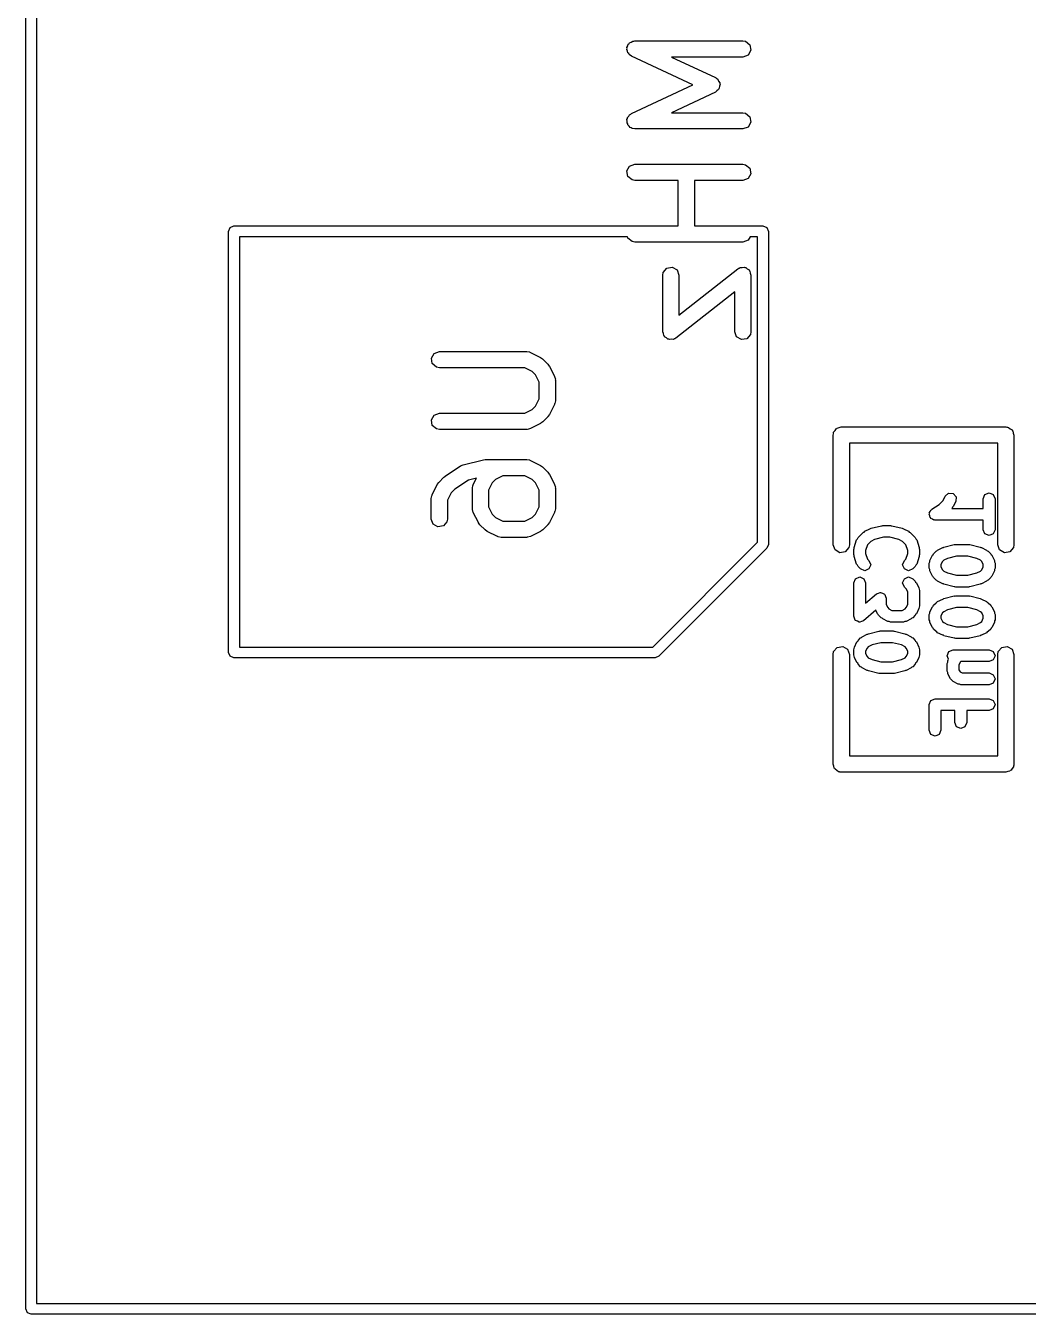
# Model space of a CAD drawing. Extents: x 0.08 to 2.92, y 0.03 to 3.58.
# Drawn here: x 0.1576 to 0.5232, y 1.8428 to 2.3126 of the extents above; entities that cross this region are included whole.
import ezdxf

# ---------------------------------------------------------------- set-up
doc = ezdxf.new("R2010")
doc.units = 0
doc.header["$MEASUREMENT"] = 0
doc.layers.add('BLACK', color=7, linetype='CONTINUOUS')

msp = doc.modelspace()

# ---------------------------------------------------------------- linework, layer by layer
at = {"layer": 'BLACK', "linetype": 'CONTINUOUS'}
for p, q in [((0.157638, 1.84476), (0.157638, 3.57705)), ((0.161575, 3.57508), (0.161575, 1.84673)), ((0.378447, 2.30669), (0.378976, 2.30706)), ((0.378976, 2.30706), (0.379369, 2.30702)), ((0.379369, 2.30702), (0.379739, 2.30716)), ((0.379739, 2.30716), (0.419109, 2.30716)), ((0.419109, 2.30716), (0.420119, 2.30698)), ((0.420119, 2.30698), (0.421667, 2.30568)), ((0.376798, 2.30395), (0.3769, 2.30433)), ((0.37707, 2.30336), (0.376798, 2.30395)), ((0.376831, 2.30472), (0.377154, 2.30527)), ((0.3769, 2.30433), (0.376831, 2.30472)), ((0.377182, 2.30273), (0.37707, 2.30336)), ((0.377154, 2.30527), (0.377321, 2.3059)), ((0.377484, 2.30247), (0.377182, 2.30273)), ((0.377321, 2.3059), (0.377644, 2.30612)), ((0.377651, 2.30212), (0.377484, 2.30247)), ((0.377644, 2.30612), (0.377841, 2.30647)), ((0.377841, 2.30647), (0.378447, 2.30669)), ((0.422017, 2.30369), (0.421007, 2.30194)), ((0.421667, 2.30568), (0.422017, 2.30369)), ((0.378491, 2.30153), (0.377651, 2.30212)), ((0.400878, 2.29108), (0.378491, 2.30153)), ((0.419109, 2.30125), (0.393049, 2.30125)), ((0.393049, 2.30125), (0.40911, 2.29376)), ((0.421007, 2.30194), (0.419109, 2.30125)), ((0.40911, 2.29376), (0.409427, 2.29353)), ((0.409427, 2.29353), (0.409554, 2.2935)), ((0.409554, 2.2935), (0.409629, 2.29339)), ((0.409629, 2.29339), (0.409949, 2.29317)), ((0.409949, 2.29317), (0.410273, 2.29247)), ((0.378491, 2.28063), (0.400878, 2.29108)), ((0.40911, 2.2884), (0.393049, 2.28091)), ((0.409651, 2.28895), (0.40911, 2.2884)), ((0.410279, 2.28939), (0.409651, 2.28895)), ((0.410273, 2.29247), (0.410713, 2.29185)), ((0.410348, 2.28964), (0.410279, 2.28939)), ((0.410537, 2.28983), (0.410348, 2.28964)), ((0.410604, 2.2906), (0.410537, 2.28983)), ((0.410802, 2.29134), (0.410604, 2.2906)), ((0.410713, 2.29185), (0.41069, 2.29158)), ((0.41069, 2.29158), (0.410802, 2.29134)), ((0.376831, 2.27847), (0.377029, 2.27881)), ((0.377029, 2.27881), (0.377063, 2.2792)), ((0.377063, 2.2792), (0.377519, 2.27966)), ((0.377519, 2.27966), (0.377841, 2.28022)), ((0.377841, 2.28022), (0.378212, 2.28035)), ((0.378212, 2.28035), (0.378491, 2.28063)), ((0.393049, 2.28091), (0.419109, 2.28091)), ((0.419109, 2.28091), (0.420119, 2.28073)), ((0.420119, 2.28073), (0.421667, 2.27943)), ((0.421667, 2.27943), (0.422017, 2.27744)), ((0.376943, 2.27783), (0.376831, 2.27847)), ((0.376887, 2.27719), (0.376943, 2.27783)), ((0.377114, 2.27687), (0.376887, 2.27719)), ((0.377182, 2.27648), (0.377114, 2.27687)), ((0.377676, 2.27607), (0.377182, 2.27648)), ((0.378046, 2.27554), (0.377676, 2.27607)), ((0.378427, 2.27544), (0.378046, 2.27554)), ((0.378729, 2.27518), (0.378427, 2.27544)), ((0.379739, 2.275), (0.378729, 2.27518)), ((0.419109, 2.275), (0.379739, 2.275)), ((0.421007, 2.27569), (0.419109, 2.275)), ((0.422017, 2.27744), (0.421007, 2.27569)), ((0.376831, 2.25972), (0.377841, 2.26147)), ((0.377841, 2.26147), (0.379739, 2.26216)), ((0.379739, 2.26216), (0.419109, 2.26216)), ((0.419109, 2.26216), (0.420119, 2.26198)), ((0.420119, 2.26198), (0.421667, 2.26069)), ((0.421667, 2.26069), (0.422017, 2.2587)), ((0.377182, 2.25773), (0.376831, 2.25972)), ((0.378729, 2.25643), (0.377182, 2.25773)), ((0.379739, 2.25626), (0.378729, 2.25643)), ((0.395534, 2.25626), (0.379739, 2.25626)), ((0.395534, 2.23966), (0.395534, 2.25626)), ((0.419109, 2.25626), (0.40144, 2.25626)), ((0.40144, 2.25626), (0.40144, 2.23966)), ((0.421007, 2.25695), (0.419109, 2.25626)), ((0.422017, 2.2587), (0.421007, 2.25695)), ((0.231575, 2.23768), (0.232151, 2.23907)), ((0.231575, 2.08413), (0.231575, 2.23768)), ((0.232151, 2.23907), (0.233543, 2.23965)), ((0.233543, 2.23965), (0.379687, 2.23965)), ((0.379687, 2.23965), (0.379739, 2.23966)), ((0.379739, 2.23966), (0.395534, 2.23966)), ((0.40144, 2.23966), (0.419109, 2.23966)), ((0.419109, 2.23966), (0.419217, 2.23965)), ((0.419217, 2.23965), (0.426457, 2.23965)), ((0.426457, 2.23965), (0.427849, 2.23907)), ((0.427849, 2.23907), (0.428425, 2.23768)), ((0.428425, 2.23768), (0.428425, 2.1235)), ((0.377099, 2.23571), (0.235512, 2.23571)), ((0.235512, 2.23571), (0.235512, 2.0861)), ((0.377182, 2.23524), (0.377099, 2.23571)), ((0.378729, 2.23394), (0.377182, 2.23524)), ((0.379739, 2.23376), (0.378729, 2.23394)), ((0.419109, 2.23376), (0.379739, 2.23376)), ((0.421007, 2.23445), (0.419109, 2.23376)), ((0.421734, 2.23571), (0.421007, 2.23445)), ((0.424488, 2.23571), (0.421734, 2.23571)), ((0.424488, 2.12432), (0.424488, 2.23571)), ((0.38991, 2.22171), (0.390088, 2.22272)), ((0.390088, 2.22272), (0.391386, 2.22427)), ((0.391386, 2.22427), (0.393376, 2.22462)), ((0.393376, 2.22462), (0.395125, 2.22361)), ((0.395125, 2.22361), (0.395816, 2.22171)), ((0.395816, 2.20717), (0.417285, 2.22404)), ((0.417285, 2.22404), (0.417558, 2.22418)), ((0.417558, 2.22418), (0.417633, 2.22427)), ((0.417633, 2.22427), (0.41777, 2.2243)), ((0.41777, 2.2243), (0.418189, 2.22452)), ((0.418189, 2.22452), (0.418911, 2.2245)), ((0.418911, 2.2245), (0.419622, 2.22462)), ((0.419622, 2.22462), (0.419894, 2.22446)), ((0.419894, 2.22446), (0.420208, 2.22445)), ((0.420208, 2.22445), (0.420746, 2.22397)), ((0.420746, 2.22397), (0.421371, 2.22361)), ((0.421371, 2.22361), (0.421479, 2.22332)), ((0.421479, 2.22332), (0.421713, 2.22311)), ((0.421713, 2.22311), (0.421815, 2.22239)), ((0.421815, 2.22239), (0.422062, 2.22171)), ((0.38991, 2.20109), (0.38991, 2.22171)), ((0.395816, 2.22171), (0.395816, 2.20717)), ((0.422062, 2.22171), (0.422062, 2.20109)), ((0.416157, 2.21564), (0.394687, 2.19877)), ((0.416157, 2.20109), (0.416157, 2.21564)), ((0.390157, 2.20041), (0.38991, 2.20109)), ((0.390259, 2.1997), (0.390157, 2.20041)), ((0.390493, 2.19949), (0.390259, 2.1997)), ((0.390601, 2.19919), (0.390493, 2.19949)), ((0.391226, 2.19883), (0.390601, 2.19919)), ((0.416848, 2.19919), (0.416157, 2.20109)), ((0.418597, 2.19818), (0.416848, 2.19919)), ((0.421884, 2.20008), (0.420586, 2.19853)), ((0.422062, 2.20109), (0.421884, 2.20008)), ((0.391764, 2.19835), (0.391226, 2.19883)), ((0.392078, 2.19834), (0.391764, 2.19835)), ((0.39235, 2.19818), (0.392078, 2.19834)), ((0.393061, 2.19831), (0.39235, 2.19818)), ((0.393783, 2.19829), (0.393061, 2.19831)), ((0.394202, 2.19851), (0.393783, 2.19829)), ((0.394339, 2.19853), (0.394202, 2.19851)), ((0.394414, 2.19862), (0.394339, 2.19853)), ((0.394687, 2.19877), (0.394414, 2.19862)), ((0.420586, 2.19853), (0.418597, 2.19818)), ((0.305532, 2.19141), (0.306542, 2.19316)), ((0.305883, 2.18943), (0.305532, 2.19141)), ((0.306542, 2.19316), (0.30844, 2.19385)), ((0.30844, 2.19385), (0.340311, 2.19385)), ((0.340311, 2.19385), (0.341321, 2.19368)), ((0.341321, 2.19368), (0.341456, 2.19356)), ((0.341456, 2.19356), (0.341632, 2.19354)), ((0.341632, 2.19354), (0.345381, 2.19167)), ((0.345381, 2.19167), (0.34609, 2.19114)), ((0.34609, 2.19114), (0.346149, 2.19111)), ((0.346149, 2.19111), (0.348023, 2.18924)), ((0.30743, 2.18813), (0.305883, 2.18943)), ((0.30844, 2.18795), (0.30743, 2.18813)), ((0.339614, 2.18795), (0.30844, 2.18795)), ((0.342312, 2.1866), (0.339614, 2.18795)), ((0.343509, 2.1854), (0.342312, 2.1866)), ((0.344857, 2.18271), (0.343509, 2.1854)), ((0.348023, 2.18924), (0.34853, 2.18852)), ((0.34853, 2.18852), (0.348576, 2.18847)), ((0.348576, 2.18847), (0.350451, 2.18472)), ((0.344857, 2.1766), (0.344857, 2.18271)), ((0.350451, 2.18472), (0.350744, 2.18374)), ((0.350744, 2.18374), (0.350703, 2.18357)), ((0.350703, 2.18357), (0.350763, 2.1834)), ((0.350763, 2.1834), (0.350763, 2.1759)), ((0.343509, 2.1739), (0.344857, 2.1766)), ((0.350763, 2.1759), (0.350585, 2.17489)), ((0.305532, 2.16892), (0.306542, 2.17067)), ((0.306542, 2.17067), (0.30844, 2.17136)), ((0.30844, 2.17136), (0.339614, 2.17136)), ((0.339614, 2.17136), (0.342312, 2.17271)), ((0.342312, 2.17271), (0.343509, 2.1739)), ((0.348576, 2.17083), (0.348051, 2.17012)), ((0.350451, 2.17458), (0.348576, 2.17083)), ((0.350471, 2.17476), (0.350451, 2.17458)), ((0.350585, 2.17489), (0.350471, 2.17476)), ((0.305883, 2.16693), (0.305532, 2.16892)), ((0.30743, 2.16563), (0.305883, 2.16693)), ((0.345381, 2.16764), (0.341632, 2.16576)), ((0.345426, 2.16769), (0.345381, 2.16764)), ((0.346149, 2.16819), (0.345426, 2.16769)), ((0.348023, 2.17007), (0.346149, 2.16819)), ((0.348051, 2.17012), (0.348023, 2.17007)), ((0.453524, 2.16596), (0.454279, 2.1661)), ((0.454279, 2.1661), (0.455, 2.16636)), ((0.455, 2.16636), (0.515, 2.16636)), ((0.515, 2.16636), (0.515384, 2.16629)), ((0.515384, 2.16629), (0.515513, 2.16631)), ((0.515513, 2.16631), (0.515626, 2.16625)), ((0.515626, 2.16625), (0.51601, 2.16618)), ((0.51601, 2.16618), (0.516598, 2.16569)), ((0.30844, 2.16545), (0.30743, 2.16563)), ((0.340311, 2.16545), (0.30844, 2.16545)), ((0.340477, 2.16551), (0.340311, 2.16545)), ((0.340649, 2.16547), (0.340477, 2.16551)), ((0.341632, 2.16576), (0.340649, 2.16547)), ((0.452047, 2.16341), (0.452115, 2.16379)), ((0.452047, 2.12341), (0.452047, 2.16341)), ((0.452092, 2.16392), (0.452158, 2.16403)), ((0.452115, 2.16379), (0.452092, 2.16392)), ((0.452158, 2.16403), (0.452225, 2.16442)), ((0.452225, 2.16442), (0.452718, 2.165)), ((0.452718, 2.165), (0.453102, 2.16567)), ((0.453102, 2.16567), (0.453352, 2.16576)), ((0.453352, 2.16576), (0.453524, 2.16596)), ((0.516598, 2.16569), (0.517262, 2.1653)), ((0.517262, 2.1653), (0.517353, 2.16505)), ((0.517353, 2.16505), (0.517557, 2.16488)), ((0.517557, 2.16488), (0.51769, 2.16413)), ((0.51769, 2.16413), (0.517953, 2.16341)), ((0.517953, 2.16341), (0.517953, 2.12341)), ((0.512047, 2.16045), (0.457953, 2.16045)), ((0.457953, 2.16045), (0.457953, 2.12341)), ((0.512047, 2.12341), (0.512047, 2.16045)), ((0.310552, 2.14836), (0.316176, 2.15211)), ((0.316176, 2.15211), (0.317084, 2.15251)), ((0.317084, 2.15251), (0.317098, 2.15252)), ((0.317098, 2.15252), (0.324597, 2.1544)), ((0.324597, 2.1544), (0.325185, 2.15444)), ((0.325185, 2.15444), (0.325313, 2.15448)), ((0.325313, 2.15448), (0.340311, 2.15448)), ((0.340311, 2.15448), (0.341321, 2.15431)), ((0.341321, 2.15431), (0.341456, 2.15419)), ((0.341456, 2.15419), (0.341632, 2.15417)), ((0.341632, 2.15417), (0.345381, 2.1523)), ((0.345381, 2.1523), (0.34609, 2.15177)), ((0.308227, 2.14612), (0.310102, 2.148)), ((0.310102, 2.148), (0.31047, 2.14825)), ((0.31047, 2.14825), (0.310552, 2.14836)), ((0.321944, 2.14765), (0.319026, 2.14692)), ((0.320797, 2.14535), (0.321944, 2.14765)), ((0.328937, 2.14723), (0.32774, 2.14603)), ((0.331634, 2.14858), (0.328937, 2.14723)), ((0.339614, 2.14858), (0.331634, 2.14858)), ((0.342312, 2.14723), (0.339614, 2.14858)), ((0.343509, 2.14603), (0.342312, 2.14723)), ((0.34609, 2.15177), (0.346149, 2.15174)), ((0.346149, 2.15174), (0.348023, 2.14987)), ((0.348023, 2.14987), (0.34853, 2.14915)), ((0.34853, 2.14915), (0.348576, 2.1491)), ((0.348576, 2.1491), (0.350451, 2.14535)), ((0.305799, 2.1416), (0.307674, 2.14535)), ((0.307674, 2.14535), (0.3082, 2.14606)), ((0.3082, 2.14606), (0.308227, 2.14612)), ((0.314071, 2.14361), (0.312742, 2.14228)), ((0.319026, 2.14692), (0.314071, 2.14361)), ((0.320486, 2.14403), (0.320664, 2.14504)), ((0.320486, 2.13653), (0.320486, 2.14403)), ((0.320664, 2.14504), (0.320777, 2.14518)), ((0.320777, 2.14518), (0.320797, 2.14535)), ((0.32774, 2.14603), (0.326391, 2.14334)), ((0.326391, 2.14334), (0.326391, 2.13723)), ((0.344857, 2.14334), (0.343509, 2.14603)), ((0.344857, 2.13723), (0.344857, 2.14334)), ((0.350451, 2.14535), (0.350744, 2.14437)), ((0.350744, 2.14437), (0.350703, 2.1442)), ((0.350703, 2.1442), (0.350763, 2.14403)), ((0.350763, 2.14403), (0.350763, 2.13653)), ((0.305487, 2.14028), (0.305665, 2.14129)), ((0.305487, 2.13278), (0.305487, 2.14028)), ((0.305665, 2.14129), (0.305779, 2.14143)), ((0.305779, 2.14143), (0.305799, 2.1416)), ((0.312742, 2.14228), (0.311393, 2.13959)), ((0.311393, 2.13959), (0.311393, 2.13278)), ((0.488019, 2.13631), (0.490657, 2.13807)), ((0.490657, 2.13807), (0.492135, 2.13955)), ((0.492135, 2.13955), (0.492917, 2.14111)), ((0.492917, 2.14111), (0.494161, 2.14219)), ((0.494161, 2.14219), (0.495802, 2.14207)), ((0.495802, 2.14207), (0.49688, 2.14083)), ((0.496764, 2.13919), (0.495825, 2.13731)), ((0.49688, 2.14083), (0.496764, 2.13919)), ((0.506762, 2.14015), (0.507392, 2.14167)), ((0.506762, 2.13667), (0.506762, 2.14015)), ((0.507392, 2.14167), (0.508912, 2.1423)), ((0.508912, 2.1423), (0.510432, 2.14167)), ((0.510432, 2.14167), (0.511062, 2.14015)), ((0.511062, 2.14015), (0.511062, 2.12889)), ((0.320546, 2.13637), (0.320486, 2.13653)), ((0.320505, 2.1362), (0.320546, 2.13637)), ((0.320797, 2.13521), (0.320505, 2.1362)), ((0.322672, 2.13146), (0.320797, 2.13521)), ((0.326391, 2.13723), (0.32774, 2.13453)), ((0.32774, 2.13453), (0.328937, 2.13334)), ((0.328937, 2.13334), (0.331634, 2.13199)), ((0.339614, 2.13199), (0.342312, 2.13334)), ((0.342312, 2.13334), (0.343509, 2.13453)), ((0.343509, 2.13453), (0.344857, 2.13723)), ((0.350451, 2.13521), (0.348576, 2.13146)), ((0.350471, 2.13539), (0.350451, 2.13521)), ((0.350585, 2.13552), (0.350471, 2.13539)), ((0.350763, 2.13653), (0.350585, 2.13552)), ((0.487062, 2.13452), (0.487147, 2.13473)), ((0.487301, 2.13394), (0.487062, 2.13452)), ((0.487104, 2.13494), (0.487452, 2.13546)), ((0.487147, 2.13473), (0.487104, 2.13494)), ((0.487423, 2.13333), (0.487301, 2.13394)), ((0.487607, 2.13321), (0.487423, 2.13333)), ((0.487452, 2.13546), (0.487692, 2.13604)), ((0.487692, 2.133), (0.487607, 2.13321)), ((0.487692, 2.13604), (0.487896, 2.13613)), ((0.487896, 2.13613), (0.488019, 2.13631)), ((0.495423, 2.13675), (0.495341, 2.13667)), ((0.495341, 2.13667), (0.506762, 2.13667)), ((0.495558, 2.13708), (0.495423, 2.13675)), ((0.495825, 2.13731), (0.495558, 2.13708)), ((0.306178, 2.13089), (0.305487, 2.13278)), ((0.307927, 2.12988), (0.306178, 2.13089)), ((0.309917, 2.13023), (0.307927, 2.12988)), ((0.311215, 2.13177), (0.309917, 2.13023)), ((0.311393, 2.13278), (0.311215, 2.13177)), ((0.322719, 2.13142), (0.322672, 2.13146)), ((0.323225, 2.1307), (0.322719, 2.13142)), ((0.3251, 2.12882), (0.323225, 2.1307)), ((0.325158, 2.12879), (0.3251, 2.12882)), ((0.325867, 2.12827), (0.325158, 2.12879)), ((0.331634, 2.13199), (0.339614, 2.13199)), ((0.346149, 2.12882), (0.345426, 2.12832)), ((0.348023, 2.1307), (0.346149, 2.12882)), ((0.348051, 2.13075), (0.348023, 2.1307)), ((0.348576, 2.13146), (0.348051, 2.13075)), ((0.463565, 2.12831), (0.465441, 2.12925)), ((0.465441, 2.12925), (0.465685, 2.12927)), ((0.465685, 2.12927), (0.465881, 2.12941)), ((0.465881, 2.12941), (0.469633, 2.13035)), ((0.469633, 2.13035), (0.469903, 2.13031)), ((0.469903, 2.13031), (0.470155, 2.13042)), ((0.470155, 2.13042), (0.472969, 2.13042)), ((0.472969, 2.13042), (0.473221, 2.13031)), ((0.473221, 2.13031), (0.47349, 2.13035)), ((0.47349, 2.13035), (0.477243, 2.12941)), ((0.477243, 2.12941), (0.477439, 2.12927)), ((0.477439, 2.12927), (0.477683, 2.12925)), ((0.477683, 2.12925), (0.479559, 2.12831)), ((0.48827, 2.13276), (0.487692, 2.133)), ((0.48879, 2.13241), (0.48827, 2.13276)), ((0.489007, 2.13246), (0.48879, 2.13241)), ((0.489212, 2.13237), (0.489007, 2.13246)), ((0.506762, 2.13237), (0.489212, 2.13237)), ((0.506762, 2.12889), (0.506762, 2.13237)), ((0.507392, 2.12737), (0.506762, 2.12889)), ((0.511062, 2.12889), (0.510432, 2.12737)), ((0.329617, 2.12639), (0.325867, 2.12827)), ((0.329792, 2.12637), (0.329617, 2.12639)), ((0.329927, 2.12626), (0.329792, 2.12637)), ((0.330937, 2.12608), (0.329927, 2.12626)), ((0.340311, 2.12608), (0.330937, 2.12608)), ((0.340477, 2.12614), (0.340311, 2.12608)), ((0.340649, 2.1261), (0.340477, 2.12614)), ((0.341632, 2.12639), (0.340649, 2.1261)), ((0.345381, 2.12827), (0.341632, 2.12639)), ((0.345426, 2.12832), (0.345381, 2.12827)), ((0.386271, 2.0861), (0.424488, 2.12432)), ((0.459672, 2.12238), (0.46061, 2.12519)), ((0.46061, 2.12519), (0.460938, 2.12557)), ((0.460938, 2.12557), (0.46113, 2.12603)), ((0.46113, 2.12603), (0.463006, 2.12791)), ((0.463006, 2.12791), (0.463333, 2.12804)), ((0.463333, 2.12804), (0.463565, 2.12831)), ((0.4658, 2.12462), (0.464529, 2.12335)), ((0.467153, 2.1253), (0.4658, 2.12462)), ((0.470419, 2.12612), (0.467153, 2.1253)), ((0.472704, 2.12612), (0.470419, 2.12612)), ((0.475971, 2.1253), (0.472704, 2.12612)), ((0.477324, 2.12462), (0.475971, 2.1253)), ((0.478595, 2.12335), (0.477324, 2.12462)), ((0.479559, 2.12831), (0.479791, 2.12804)), ((0.479791, 2.12804), (0.480118, 2.12791)), ((0.480118, 2.12791), (0.481994, 2.12603)), ((0.481994, 2.12603), (0.482186, 2.12557)), ((0.482186, 2.12557), (0.482513, 2.12519)), ((0.482513, 2.12519), (0.483452, 2.12238)), ((0.508912, 2.12674), (0.507392, 2.12737)), ((0.510432, 2.12737), (0.508912, 2.12674)), ((0.427849, 2.12211), (0.388479, 2.08274)), ((0.428425, 2.1235), (0.427849, 2.12211)), ((0.452738, 2.12151), (0.452047, 2.12341)), ((0.454487, 2.1205), (0.452738, 2.12151)), ((0.456476, 2.12085), (0.454487, 2.1205)), ((0.457775, 2.1224), (0.456476, 2.12085)), ((0.457953, 2.12341), (0.457775, 2.1224)), ((0.459562, 2.1217), (0.459697, 2.12203)), ((0.459562, 2.11982), (0.459562, 2.1217)), ((0.459697, 2.1195), (0.459562, 2.11982)), ((0.459697, 2.12203), (0.459672, 2.12238)), ((0.459672, 2.11914), (0.459697, 2.1195)), ((0.46061, 2.11633), (0.459672, 2.11914)), ((0.464529, 2.12335), (0.463862, 2.12135)), ((0.463862, 2.12135), (0.463862, 2.12017)), ((0.463862, 2.12017), (0.464529, 2.11817)), ((0.479262, 2.12135), (0.478595, 2.12335)), ((0.478595, 2.11817), (0.479262, 2.12017)), ((0.479262, 2.12017), (0.479262, 2.12135)), ((0.483452, 2.11914), (0.482513, 2.11633)), ((0.483452, 2.12238), (0.483426, 2.12203)), ((0.483426, 2.12203), (0.483562, 2.1217)), ((0.483562, 2.11982), (0.483426, 2.1195)), ((0.483426, 2.1195), (0.483452, 2.11914)), ((0.483562, 2.1217), (0.483562, 2.11982)), ((0.487289, 2.11766), (0.488227, 2.11954)), ((0.488227, 2.11954), (0.488494, 2.11977)), ((0.488494, 2.11977), (0.48863, 2.12009)), ((0.48863, 2.12009), (0.489568, 2.12103)), ((0.489568, 2.12103), (0.489895, 2.12117)), ((0.489895, 2.12117), (0.490127, 2.12144)), ((0.490127, 2.12144), (0.492003, 2.12237)), ((0.492003, 2.12237), (0.492246, 2.12239)), ((0.492246, 2.12239), (0.492443, 2.12254)), ((0.492443, 2.12254), (0.496195, 2.12347)), ((0.496981, 2.11924), (0.493715, 2.11842)), ((0.496195, 2.12347), (0.496465, 2.12343)), ((0.496465, 2.12343), (0.496717, 2.12354)), ((0.496717, 2.12354), (0.501407, 2.12354)), ((0.501142, 2.11924), (0.496981, 2.11924)), ((0.504409, 2.11842), (0.501142, 2.11924)), ((0.501407, 2.12354), (0.501659, 2.12343)), ((0.501659, 2.12343), (0.501929, 2.12347)), ((0.501929, 2.12347), (0.505681, 2.12254)), ((0.505681, 2.12254), (0.505877, 2.12239)), ((0.505877, 2.12239), (0.506121, 2.12237)), ((0.506121, 2.12237), (0.507997, 2.12144)), ((0.507997, 2.12144), (0.508229, 2.12117)), ((0.508229, 2.12117), (0.508556, 2.12103)), ((0.508556, 2.12103), (0.509494, 2.12009)), ((0.509494, 2.12009), (0.509629, 2.11977)), ((0.509629, 2.11977), (0.509897, 2.11954)), ((0.509897, 2.11954), (0.510835, 2.11766)), ((0.512738, 2.12151), (0.512047, 2.12341)), ((0.514487, 2.1205), (0.512738, 2.12151)), ((0.516476, 2.12085), (0.514487, 2.1205)), ((0.517775, 2.1224), (0.516476, 2.12085)), ((0.517953, 2.12341), (0.517775, 2.1224)), ((0.460938, 2.11595), (0.46061, 2.11633)), ((0.46113, 2.11549), (0.460938, 2.11595)), ((0.462068, 2.11455), (0.46113, 2.11549)), ((0.463588, 2.11392), (0.462068, 2.11455)), ((0.465108, 2.11455), (0.463588, 2.11392)), ((0.464529, 2.11817), (0.465108, 2.11759)), ((0.465108, 2.11759), (0.465738, 2.11607)), ((0.465738, 2.11607), (0.465108, 2.11455)), ((0.477386, 2.11607), (0.478015, 2.11759)), ((0.478015, 2.11455), (0.477386, 2.11607)), ((0.478015, 2.11759), (0.478595, 2.11817)), ((0.479536, 2.11392), (0.478015, 2.11455)), ((0.481056, 2.11455), (0.479536, 2.11392)), ((0.481994, 2.11549), (0.481056, 2.11455)), ((0.482186, 2.11595), (0.481994, 2.11549)), ((0.482513, 2.11633), (0.482186, 2.11595)), ((0.487062, 2.1167), (0.487253, 2.11716)), ((0.487062, 2.11482), (0.487062, 2.1167)), ((0.487253, 2.11436), (0.487062, 2.11482)), ((0.487253, 2.11716), (0.487289, 2.11766)), ((0.487289, 2.11386), (0.487253, 2.11436)), ((0.491917, 2.1173), (0.491362, 2.11619)), ((0.491362, 2.11619), (0.491362, 2.11533)), ((0.491362, 2.11533), (0.491917, 2.11422)), ((0.492362, 2.11775), (0.491917, 2.1173)), ((0.493715, 2.11842), (0.492362, 2.11775)), ((0.505762, 2.11775), (0.504409, 2.11842)), ((0.506207, 2.1173), (0.505762, 2.11775)), ((0.506762, 2.11619), (0.506207, 2.1173)), ((0.506207, 2.11422), (0.506762, 2.11533)), ((0.506762, 2.11533), (0.506762, 2.11619)), ((0.510835, 2.11766), (0.51087, 2.11716)), ((0.51087, 2.11436), (0.510835, 2.11386)), ((0.51087, 2.11716), (0.511062, 2.1167)), ((0.511062, 2.11482), (0.51087, 2.11436)), ((0.511062, 2.1167), (0.511062, 2.11482)), ((0.459562, 2.1095), (0.460192, 2.11102)), ((0.460192, 2.11102), (0.461712, 2.11165)), ((0.461712, 2.11165), (0.463232, 2.11102)), ((0.463232, 2.11102), (0.463862, 2.1095)), ((0.477386, 2.1095), (0.478015, 2.11102)), ((0.478015, 2.11102), (0.479536, 2.11165)), ((0.479536, 2.11165), (0.481056, 2.11102)), ((0.481056, 2.11102), (0.481994, 2.11009)), ((0.481994, 2.11009), (0.482129, 2.10976)), ((0.482129, 2.10976), (0.482397, 2.10953)), ((0.488227, 2.11198), (0.487289, 2.11386)), ((0.488494, 2.11175), (0.488227, 2.11198)), ((0.48863, 2.11143), (0.488494, 2.11175)), ((0.489568, 2.11049), (0.48863, 2.11143)), ((0.489895, 2.11035), (0.489568, 2.11049)), ((0.490127, 2.11008), (0.489895, 2.11035)), ((0.492003, 2.10915), (0.490127, 2.11008)), ((0.491917, 2.11422), (0.492362, 2.11377)), ((0.492362, 2.11377), (0.493715, 2.1131)), ((0.493715, 2.1131), (0.496981, 2.11228)), ((0.496981, 2.11228), (0.501142, 2.11228)), ((0.501142, 2.11228), (0.504409, 2.1131)), ((0.504409, 2.1131), (0.505762, 2.11377)), ((0.505762, 2.11377), (0.506207, 2.11422)), ((0.507997, 2.11008), (0.506121, 2.10915)), ((0.508229, 2.11035), (0.507997, 2.11008)), ((0.508556, 2.11049), (0.508229, 2.11035)), ((0.509494, 2.11143), (0.508556, 2.11049)), ((0.509629, 2.11175), (0.509494, 2.11143)), ((0.509897, 2.11198), (0.509629, 2.11175)), ((0.510835, 2.11386), (0.509897, 2.11198)), ((0.459562, 2.09731), (0.459562, 2.1095)), ((0.463862, 2.1095), (0.463862, 2.10205)), ((0.463862, 2.10205), (0.467801, 2.10549)), ((0.467801, 2.10549), (0.468518, 2.10574)), ((0.468518, 2.10574), (0.469217, 2.10602)), ((0.469217, 2.10602), (0.469287, 2.106)), ((0.469287, 2.106), (0.46936, 2.10602)), ((0.46936, 2.10602), (0.470038, 2.10568)), ((0.470038, 2.10568), (0.470737, 2.10539)), ((0.470737, 2.10539), (0.470766, 2.10532)), ((0.470766, 2.10532), (0.470835, 2.10529)), ((0.470835, 2.10529), (0.471077, 2.10457)), ((0.478015, 2.10798), (0.477386, 2.1095)), ((0.478707, 2.10729), (0.478015, 2.10798)), ((0.479262, 2.10618), (0.478707, 2.10729)), ((0.479262, 2.10157), (0.479262, 2.10618)), ((0.482397, 2.10953), (0.483335, 2.10765)), ((0.483335, 2.10765), (0.48337, 2.10715)), ((0.48337, 2.10715), (0.483562, 2.10669)), ((0.483562, 2.10669), (0.483562, 2.10106)), ((0.492246, 2.10913), (0.492003, 2.10915)), ((0.492443, 2.10898), (0.492246, 2.10913)), ((0.496195, 2.10805), (0.492443, 2.10898)), ((0.496465, 2.10809), (0.496195, 2.10805)), ((0.496717, 2.10798), (0.496465, 2.10809)), ((0.501407, 2.10798), (0.496717, 2.10798)), ((0.501659, 2.10809), (0.501407, 2.10798)), ((0.501929, 2.10805), (0.501659, 2.10809)), ((0.505681, 2.10898), (0.501929, 2.10805)), ((0.505877, 2.10913), (0.505681, 2.10898)), ((0.506121, 2.10915), (0.505877, 2.10913)), ((0.471077, 2.10457), (0.471367, 2.10387)), ((0.471367, 2.10387), (0.471367, 2.10157)), ((0.471367, 2.10157), (0.471922, 2.10046)), ((0.471922, 2.10046), (0.472366, 2.10001)), ((0.478262, 2.10001), (0.478707, 2.10046)), ((0.478707, 2.10046), (0.479262, 2.10157)), ((0.48337, 2.1006), (0.483335, 2.1001)), ((0.483562, 2.10106), (0.48337, 2.1006)), ((0.487289, 2.0989), (0.488227, 2.10077)), ((0.488227, 2.10077), (0.488494, 2.10101)), ((0.488494, 2.10101), (0.48863, 2.10133)), ((0.48863, 2.10133), (0.489568, 2.10227)), ((0.489568, 2.10227), (0.489895, 2.10241)), ((0.489895, 2.10241), (0.490127, 2.10267)), ((0.490127, 2.10267), (0.492003, 2.10361)), ((0.492003, 2.10361), (0.492246, 2.10363)), ((0.492246, 2.10363), (0.492443, 2.10377)), ((0.492443, 2.10377), (0.496195, 2.10471)), ((0.496981, 2.10048), (0.493715, 2.09966)), ((0.496195, 2.10471), (0.496465, 2.10467)), ((0.496465, 2.10467), (0.496717, 2.10478)), ((0.496717, 2.10478), (0.501407, 2.10478)), ((0.501143, 2.10048), (0.496981, 2.10048)), ((0.504409, 2.09966), (0.501143, 2.10048)), ((0.501407, 2.10478), (0.501659, 2.10467)), ((0.501659, 2.10467), (0.501929, 2.10471)), ((0.501929, 2.10471), (0.505681, 2.10377)), ((0.505681, 2.10377), (0.505877, 2.10363)), ((0.505877, 2.10363), (0.506121, 2.10361)), ((0.506121, 2.10361), (0.507997, 2.10267)), ((0.507997, 2.10267), (0.508229, 2.10241)), ((0.508229, 2.10241), (0.508556, 2.10227)), ((0.508556, 2.10227), (0.509494, 2.10133)), ((0.509494, 2.10133), (0.509629, 2.10101)), ((0.509629, 2.10101), (0.509897, 2.10077)), ((0.509897, 2.10077), (0.510835, 2.0989)), ((0.459851, 2.09661), (0.459562, 2.09731)), ((0.460094, 2.09589), (0.459851, 2.09661)), ((0.460162, 2.09586), (0.460094, 2.09589)), ((0.460192, 2.09579), (0.460162, 2.09586)), ((0.460891, 2.0955), (0.460192, 2.09579)), ((0.461569, 2.09516), (0.460891, 2.0955)), ((0.463128, 2.09569), (0.462411, 2.09545)), ((0.467559, 2.09957), (0.463128, 2.09569)), ((0.468232, 2.09822), (0.467559, 2.09957)), ((0.468499, 2.09799), (0.468232, 2.09822)), ((0.468634, 2.09766), (0.468499, 2.09799)), ((0.469573, 2.09673), (0.468634, 2.09766)), ((0.469899, 2.09659), (0.469573, 2.09673)), ((0.470131, 2.09632), (0.469899, 2.09659)), ((0.472007, 2.09538), (0.470131, 2.09632)), ((0.472366, 2.10001), (0.473477, 2.09946)), ((0.473477, 2.09946), (0.477152, 2.09946)), ((0.477152, 2.09946), (0.478262, 2.10001)), ((0.480497, 2.09632), (0.478621, 2.09538)), ((0.480729, 2.09659), (0.480497, 2.09632)), ((0.481056, 2.09673), (0.480729, 2.09659)), ((0.481994, 2.09766), (0.481056, 2.09673)), ((0.482129, 2.09799), (0.481994, 2.09766)), ((0.482397, 2.09822), (0.482129, 2.09799)), ((0.483335, 2.1001), (0.482397, 2.09822)), ((0.487062, 2.09794), (0.487253, 2.0984)), ((0.487062, 2.09606), (0.487062, 2.09794)), ((0.487253, 2.0956), (0.487062, 2.09606)), ((0.487253, 2.0984), (0.487289, 2.0989)), ((0.487289, 2.0951), (0.487253, 2.0956)), ((0.491917, 2.09854), (0.491362, 2.09743)), ((0.491362, 2.09743), (0.491362, 2.09657)), ((0.491362, 2.09657), (0.491917, 2.09546)), ((0.492362, 2.09898), (0.491917, 2.09854)), ((0.493715, 2.09966), (0.492362, 2.09898)), ((0.505762, 2.09898), (0.504409, 2.09966)), ((0.506207, 2.09854), (0.505762, 2.09898)), ((0.506762, 2.09743), (0.506207, 2.09854)), ((0.506207, 2.09546), (0.506762, 2.09657)), ((0.506762, 2.09657), (0.506762, 2.09743)), ((0.510835, 2.0989), (0.51087, 2.0984)), ((0.51087, 2.0956), (0.510835, 2.0951)), ((0.51087, 2.0984), (0.511062, 2.09794)), ((0.511062, 2.09606), (0.51087, 2.0956)), ((0.511062, 2.09794), (0.511062, 2.09606)), ((0.461641, 2.09519), (0.461569, 2.09516)), ((0.461712, 2.09516), (0.461641, 2.09519)), ((0.462411, 2.09545), (0.461712, 2.09516)), ((0.462627, 2.08985), (0.464503, 2.09079)), ((0.464503, 2.09079), (0.464746, 2.09081)), ((0.464746, 2.09081), (0.464943, 2.09095)), ((0.464943, 2.09095), (0.468695, 2.09189)), ((0.468695, 2.09189), (0.468965, 2.09185)), ((0.468965, 2.09185), (0.469217, 2.09195)), ((0.469217, 2.09195), (0.473907, 2.09195)), ((0.472507, 2.09535), (0.472007, 2.09538)), ((0.472969, 2.09516), (0.472507, 2.09535)), ((0.477659, 2.09516), (0.472969, 2.09516)), ((0.473907, 2.09195), (0.474159, 2.09185)), ((0.474159, 2.09185), (0.474429, 2.09189)), ((0.474429, 2.09189), (0.478181, 2.09095)), ((0.478122, 2.09535), (0.477659, 2.09516)), ((0.478621, 2.09538), (0.478122, 2.09535)), ((0.478181, 2.09095), (0.478377, 2.09081)), ((0.478377, 2.09081), (0.478621, 2.09079)), ((0.478621, 2.09079), (0.480497, 2.08985)), ((0.488227, 2.09322), (0.487289, 2.0951)), ((0.488494, 2.09299), (0.488227, 2.09322)), ((0.48863, 2.09266), (0.488494, 2.09299)), ((0.489568, 2.09173), (0.48863, 2.09266)), ((0.489895, 2.09159), (0.489568, 2.09173)), ((0.490127, 2.09132), (0.489895, 2.09159)), ((0.492003, 2.09038), (0.490127, 2.09132)), ((0.491917, 2.09546), (0.492362, 2.09501)), ((0.492362, 2.09501), (0.493715, 2.09434)), ((0.493715, 2.09434), (0.496981, 2.09352)), ((0.496981, 2.09352), (0.501143, 2.09352)), ((0.501143, 2.09352), (0.504409, 2.09434)), ((0.504409, 2.09434), (0.505762, 2.09501)), ((0.505762, 2.09501), (0.506207, 2.09546)), ((0.507997, 2.09132), (0.506121, 2.09038)), ((0.508229, 2.09159), (0.507997, 2.09132)), ((0.508556, 2.09173), (0.508229, 2.09159)), ((0.509494, 2.09266), (0.508556, 2.09173)), ((0.509629, 2.09299), (0.509494, 2.09266)), ((0.509897, 2.09322), (0.509629, 2.09299)), ((0.510835, 2.0951), (0.509897, 2.09322)), ((0.235512, 2.0861), (0.386271, 2.0861)), ((0.453524, 2.08596), (0.455513, 2.08631)), ((0.455513, 2.08631), (0.457262, 2.0853)), ((0.459789, 2.08607), (0.460727, 2.08795)), ((0.460727, 2.08795), (0.460994, 2.08818)), ((0.460994, 2.08818), (0.46113, 2.08851)), ((0.46113, 2.08851), (0.462068, 2.08945)), ((0.462068, 2.08945), (0.462395, 2.08958)), ((0.462395, 2.08958), (0.462627, 2.08985)), ((0.464862, 2.08616), (0.464417, 2.08572)), ((0.466215, 2.08684), (0.464862, 2.08616)), ((0.469481, 2.08765), (0.466215, 2.08684)), ((0.473643, 2.08765), (0.469481, 2.08765)), ((0.476909, 2.08684), (0.473643, 2.08765)), ((0.478262, 2.08616), (0.476909, 2.08684)), ((0.478707, 2.08572), (0.478262, 2.08616)), ((0.480497, 2.08985), (0.480729, 2.08958)), ((0.480729, 2.08958), (0.481056, 2.08945)), ((0.481056, 2.08945), (0.481994, 2.08851)), ((0.481994, 2.08851), (0.482129, 2.08818)), ((0.482129, 2.08818), (0.482397, 2.08795)), ((0.482397, 2.08795), (0.483335, 2.08607)), ((0.492246, 2.09037), (0.492003, 2.09038)), ((0.492443, 2.09022), (0.492246, 2.09037)), ((0.496195, 2.08928), (0.492443, 2.09022)), ((0.496465, 2.08932), (0.496195, 2.08928)), ((0.496717, 2.08922), (0.496465, 2.08932)), ((0.501407, 2.08922), (0.496717, 2.08922)), ((0.501659, 2.08932), (0.501407, 2.08922)), ((0.501929, 2.08928), (0.501659, 2.08932)), ((0.505681, 2.09022), (0.501929, 2.08928)), ((0.505877, 2.09037), (0.505681, 2.09022)), ((0.506121, 2.09038), (0.505877, 2.09037)), ((0.513524, 2.08596), (0.515513, 2.08631)), ((0.515513, 2.08631), (0.517262, 2.0853)), ((0.232151, 2.08274), (0.231575, 2.08413)), ((0.233543, 2.08217), (0.232151, 2.08274)), ((0.387087, 2.08217), (0.233543, 2.08217)), ((0.388479, 2.08274), (0.387087, 2.08217)), ((0.452047, 2.08341), (0.452225, 2.08442)), ((0.452047, 2.04341), (0.452047, 2.08341)), ((0.452225, 2.08442), (0.453524, 2.08596)), ((0.457262, 2.0853), (0.457953, 2.08341)), ((0.457953, 2.08341), (0.457953, 2.04636)), ((0.459562, 2.08511), (0.459753, 2.08558)), ((0.459562, 2.08324), (0.459562, 2.08511)), ((0.459753, 2.08277), (0.459562, 2.08324)), ((0.459753, 2.08558), (0.459789, 2.08607)), ((0.459789, 2.08228), (0.459753, 2.08277)), ((0.460727, 2.0804), (0.459789, 2.08228)), ((0.464417, 2.08572), (0.463862, 2.08461)), ((0.463862, 2.08461), (0.463862, 2.08374)), ((0.463862, 2.08374), (0.464417, 2.08263)), ((0.464417, 2.08263), (0.464862, 2.08219)), ((0.464862, 2.08219), (0.466215, 2.08151)), ((0.466215, 2.08151), (0.469481, 2.0807)), ((0.473642, 2.0807), (0.476909, 2.08151)), ((0.476909, 2.08151), (0.478262, 2.08219)), ((0.478262, 2.08219), (0.478707, 2.08263)), ((0.479262, 2.08461), (0.478707, 2.08572)), ((0.478707, 2.08263), (0.479262, 2.08374)), ((0.479262, 2.08374), (0.479262, 2.08461)), ((0.483335, 2.08228), (0.482397, 2.0804)), ((0.483335, 2.08607), (0.48337, 2.08558)), ((0.48337, 2.08277), (0.483335, 2.08228)), ((0.48337, 2.08558), (0.483562, 2.08511)), ((0.483562, 2.08324), (0.48337, 2.08277)), ((0.483562, 2.08511), (0.483562, 2.08324)), ((0.493629, 2.08293), (0.494258, 2.08445)), ((0.494151, 2.08167), (0.493629, 2.08293)), ((0.493856, 2.08107), (0.494151, 2.08167)), ((0.494258, 2.08445), (0.495779, 2.08508)), ((0.495779, 2.08508), (0.508912, 2.08508)), ((0.508912, 2.08508), (0.510432, 2.08445)), ((0.510432, 2.08141), (0.508912, 2.08078)), ((0.510432, 2.08445), (0.511062, 2.08293)), ((0.511062, 2.08293), (0.510432, 2.08141)), ((0.512047, 2.08341), (0.512225, 2.08442)), ((0.512047, 2.04636), (0.512047, 2.08341)), ((0.512225, 2.08442), (0.513524, 2.08596)), ((0.517262, 2.0853), (0.517953, 2.08341)), ((0.517953, 2.08341), (0.517953, 2.04341)), ((0.460994, 2.08017), (0.460727, 2.0804)), ((0.46113, 2.07984), (0.460994, 2.08017)), ((0.462068, 2.0789), (0.46113, 2.07984)), ((0.462395, 2.07877), (0.462068, 2.0789)), ((0.462627, 2.0785), (0.462395, 2.07877)), ((0.464503, 2.07756), (0.462627, 2.0785)), ((0.464746, 2.07754), (0.464503, 2.07756)), ((0.464943, 2.0774), (0.464746, 2.07754)), ((0.468695, 2.07646), (0.464943, 2.0774)), ((0.469481, 2.0807), (0.473642, 2.0807)), ((0.478181, 2.0774), (0.474429, 2.07646)), ((0.478377, 2.07754), (0.478181, 2.0774)), ((0.478621, 2.07756), (0.478377, 2.07754)), ((0.480497, 2.0785), (0.478621, 2.07756)), ((0.480729, 2.07877), (0.480497, 2.0785)), ((0.481056, 2.0789), (0.480729, 2.07877)), ((0.481994, 2.07984), (0.481056, 2.0789)), ((0.482129, 2.08017), (0.481994, 2.07984)), ((0.482397, 2.0804), (0.482129, 2.08017)), ((0.493629, 2.08011), (0.49382, 2.08058)), ((0.493629, 2.0773), (0.493629, 2.08011)), ((0.49382, 2.07684), (0.493629, 2.0773)), ((0.49382, 2.08058), (0.493856, 2.08107)), ((0.493856, 2.07634), (0.49382, 2.07684)), ((0.498484, 2.08072), (0.497929, 2.07961)), ((0.497929, 2.07961), (0.497929, 2.07781)), ((0.497929, 2.07781), (0.498319, 2.07702)), ((0.498319, 2.07702), (0.4991, 2.07663)), ((0.498545, 2.08078), (0.498484, 2.08072)), ((0.508912, 2.08078), (0.498545, 2.08078)), ((0.468965, 2.0765), (0.468695, 2.07646)), ((0.469217, 2.0764), (0.468965, 2.0765)), ((0.473907, 2.0764), (0.469217, 2.0764)), ((0.474159, 2.0765), (0.473907, 2.0764)), ((0.474429, 2.07646), (0.474159, 2.0765)), ((0.494794, 2.07446), (0.493856, 2.07634)), ((0.495309, 2.07401), (0.494794, 2.07446)), ((0.495755, 2.0735), (0.495309, 2.07401)), ((0.497631, 2.07256), (0.495755, 2.0735)), ((0.49813, 2.07253), (0.497631, 2.07256)), ((0.498593, 2.07233), (0.49813, 2.07253)), ((0.508912, 2.07233), (0.498593, 2.07233)), ((0.4991, 2.07663), (0.508912, 2.07663)), ((0.508912, 2.07663), (0.510432, 2.076)), ((0.510432, 2.07296), (0.508912, 2.07233)), ((0.510432, 2.076), (0.511062, 2.07448)), ((0.511062, 2.07448), (0.510432, 2.07296)), ((0.487062, 2.0651), (0.487692, 2.06662)), ((0.487062, 2.05572), (0.487062, 2.0651)), ((0.487692, 2.06662), (0.489212, 2.06725)), ((0.489212, 2.06725), (0.508912, 2.06725)), ((0.496443, 2.06295), (0.491362, 2.06295)), ((0.491362, 2.06295), (0.491362, 2.05572)), ((0.496443, 2.05854), (0.496443, 2.06295)), ((0.508912, 2.06295), (0.500743, 2.06295)), ((0.500743, 2.06295), (0.500743, 2.05854)), ((0.508912, 2.06725), (0.510432, 2.06662)), ((0.510432, 2.06358), (0.508912, 2.06295)), ((0.510432, 2.06662), (0.511062, 2.0651)), ((0.511062, 2.0651), (0.510432, 2.06358)), ((0.497073, 2.05702), (0.496443, 2.05854)), ((0.500743, 2.05854), (0.500113, 2.05702)), ((0.487692, 2.0542), (0.487062, 2.05572)), ((0.489212, 2.05357), (0.487692, 2.0542)), ((0.490732, 2.0542), (0.489212, 2.05357)), ((0.491362, 2.05572), (0.490732, 2.0542)), ((0.498593, 2.05639), (0.497073, 2.05702)), ((0.500113, 2.05702), (0.498593, 2.05639)), ((0.457953, 2.04636), (0.512047, 2.04636)), ((0.45231, 2.04268), (0.452047, 2.04341)), ((0.452443, 2.04193), (0.45231, 2.04268)), ((0.452647, 2.04176), (0.452443, 2.04193)), ((0.452738, 2.04151), (0.452647, 2.04176)), ((0.453402, 2.04112), (0.452738, 2.04151)), ((0.45399, 2.04063), (0.453402, 2.04112)), ((0.454374, 2.04056), (0.45399, 2.04063)), ((0.454487, 2.0405), (0.454374, 2.04056)), ((0.454616, 2.04052), (0.454487, 2.0405)), ((0.455, 2.04045), (0.454616, 2.04052)), ((0.515, 2.04045), (0.455, 2.04045)), ((0.515721, 2.04072), (0.515, 2.04045)), ((0.516476, 2.04085), (0.515721, 2.04072)), ((0.516648, 2.04105), (0.516476, 2.04085)), ((0.516898, 2.04114), (0.516648, 2.04105)), ((0.517282, 2.04181), (0.516898, 2.04114)), ((0.517775, 2.0424), (0.517282, 2.04181)), ((0.517842, 2.04278), (0.517775, 2.0424)), ((0.517908, 2.04289), (0.517842, 2.04278)), ((0.517953, 2.04341), (0.517885, 2.04302)), ((0.517885, 2.04302), (0.517908, 2.04289)), ((0.161575, 1.84673), (1.35843, 1.84673)), ((0.158214, 1.84337), (0.157638, 1.84476)), ((0.159606, 1.8428), (0.158214, 1.84337)), ((1.36039, 1.8428), (0.159606, 1.8428))]:
    msp.add_line(p, q, dxfattribs=at)

doc.saveas('drawing.dxf')
